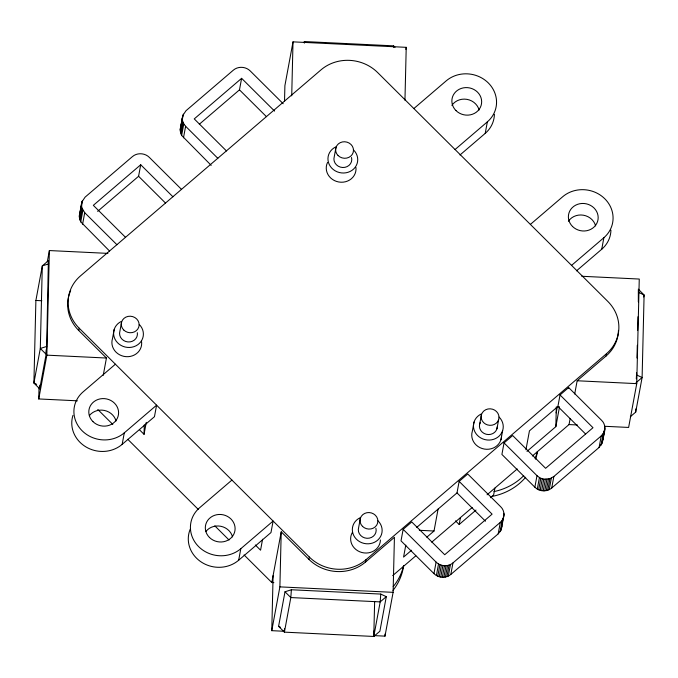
<?xml version="1.0" encoding="UTF-8"?>
<svg xmlns="http://www.w3.org/2000/svg" width="678" height="678" viewBox="0 0 678 678"><rect width="100%" height="100%" fill="white"/><g stroke="black" fill="none" stroke-linecap="round" stroke-linejoin="round"><path stroke-width="1.02" d="M35.892 300.464L33.9 383.045L39.722 388.841L46.138 354.263L46.697 346.45L48.384 260.674L42.299 265.895L35.892 300.464L41.85 300.752M77.419 400.817L38.739 398.952L39.019 387.308M39.816 385.163L39.722 388.841L39.578 387.24M46.248 349.67L46.138 354.263L40.307 348.467L42.299 265.895L48.68 263.878M38.739 398.952L46.858 355.153L49.375 250.555L107.912 253.386M139.566 429.869L144.05 434.327L144.27 424.911M284.099 631.269L271.776 630.667L273.098 575.622M284.514 101.539L284.896 85.657L293.015 41.858L406.224 47.333L404.952 100.259M271.776 630.667L279.887 586.877L281.217 531.823L308.888 559.342A40.138 36.917 10.5 0 0 365.493 562.07L394.426 537.29L393.104 592.343L384.985 636.142L374.714 635.642M291.718 95.852L293.015 41.858M291.379 589.758L290.82 597.564L284.413 632.142L278.59 626.345L284.997 591.775L291.379 589.758L380.756 594.072L386.291 596.665L379.883 631.243L373.79 636.456L284.413 632.142L284.497 628.472M380.756 594.072L380.197 601.886L373.79 636.456L374.637 601.394M384.985 636.142L385.036 634.023M526.992 451.37L555.841 426.657L556.316 406.893M636.303 378.849L636.634 372.824M636.989 358.001L637.295 345.297M637.651 330.474L637.981 316.711M638.337 301.888L638.345 289.964M630.37 416.673L635.701 412.105L635.778 408.936M604.581 426.284L628.625 427.445L636.744 383.646L639.261 279.048L581.766 276.268M109.556 251.046L80.75 221.867L79.284 216.282L81.894 201.925L85.097 197.137L132.473 156.559C137.253 152.457 144.931 152.948 149.329 157.372L181.535 189.399M81.555 203.324L81.758 207.629L84.725 212.714L116.93 244.733M211.197 165.364L181.645 135.439L180.187 129.854L182.797 115.497L186.001 110.717L233.376 70.131C238.148 66.029 245.826 66.52 250.224 70.944L283.184 103.717M180.187 129.854L182.797 115.497M501.873 526.247L500.864 530.416L498.194 533.866L450.819 574.444C446.048 578.546 438.369 578.054 433.971 573.63L401.012 540.858L403.147 529.34L411.758 521.958L444.717 554.731L492.092 514.144L459.142 481.372L467.752 473.998L500.711 506.771C505.127 510.848 505.085 518.526 500.33 522.34L452.955 562.918C448.183 567.02 440.505 566.528 436.107 562.104L403.147 529.34M604.912 428.293L602.301 442.649L599.098 447.438L551.714 488.016C546.943 492.118 539.264 491.626 534.866 487.202L501.906 454.438L504.042 442.912L512.661 435.53L545.612 468.303L592.996 427.716L560.036 394.952L568.647 387.57L601.606 420.343C607.963 426.343 603.157 435.598 602.301 442.649M47.299 261.759L49.375 250.555M79.284 216.282L81.894 201.925M79.351 217.723L82.428 200.586M79.623 219.155L81.758 207.629M80.089 220.536L82.224 209.01M80.75 221.867L82.886 210.341M82.589 224.24L84.725 212.714M103.234 375.349L106.438 358.035L78.767 330.517L79.199 328.211A40.138 36.917 10.5 0 1 80.453 275.912L321.05 69.826A40.138 36.917 10.5 0 1 377.654 72.563L607.776 301.379A40.138 36.917 10.5 0 1 606.513 353.679L606.09 355.984L577.156 380.765L574.707 394.011M97.624 211.358L138.583 176.28L140.719 164.754L172.924 196.773M114.192 329.44L112.48 338.661A14.941 13.738 10.5 0 0 125.964 356.653A14.941 13.738 10.5 0 0 141.456 340.932M121.616 321.923L119.913 331.144A8.967 8.246 10.5 0 0 127.905 341.932A8.967 8.246 10.5 0 0 137.329 332.686M181.729 122.803L183.331 114.158M122.159 444.37L124.294 432.844L156.593 405.173L154.457 416.699L122.159 444.37A29.874 27.484 10.5 0 1 86.089 447.005A29.874 27.484 10.5 0 1 72.953 415.377M180.246 131.295L182.323 118.328M180.518 132.727L182.653 121.201L182.39 119.769M180.992 134.117L183.128 122.591L182.653 121.201M181.645 135.439L183.78 123.913L183.128 122.591M183.484 137.812L185.619 126.286L183.78 123.913M144.05 434.327L146.262 422.386M199.324 124.243L239.478 89.852L241.614 78.326L274.573 111.09M238.673 560.231L240.809 548.705L273.115 521.035L270.98 532.561L238.673 560.231A29.874 27.484 10.5 0 1 201.671 562.291A29.874 27.484 10.5 0 1 190.171 529.306M262.589 539.239L260.564 550.189L255.335 544.985M335.966 147.465L334.262 156.686A8.967 8.246 10.5 0 0 342.644 167.5A8.967 8.246 10.5 0 0 351.526 157.516M273.87 582.631L271.819 582.538L281.217 531.823M308.888 559.342L309.312 557.036L79.199 328.211M405.851 49.367L406.224 47.333M360.365 518.263L358.654 527.484A8.967 8.246 10.5 0 0 367.035 538.298A8.967 8.246 10.5 0 0 375.917 528.315M365.493 562.07L365.925 559.765L606.513 353.679M373.925 630.955L373.79 636.456M405.783 545.146L403.563 557.096L411.58 550.231M460.006 154.974L485.219 133.38L487.355 121.854A29.874 27.484 10.5 0 0 488.296 82.928A29.874 27.484 10.5 0 0 446.166 80.894L413.86 108.556M426.809 537.188L434.022 531.01L438.081 509.11M433.971 573.63L436.107 562.104M436.395 575.503L438.53 563.977M437.776 576.207L439.912 564.681M439.242 576.741L441.378 565.215M440.759 577.097L442.895 565.571M416.741 527.391L457.006 492.898L459.142 481.372M442.319 577.266L444.454 565.74M443.878 577.241L446.014 565.715M474.049 422.038L472.337 431.259A14.941 13.738 10.5 0 0 484.363 449.065A14.941 13.738 10.5 0 0 501.534 436.234M445.412 577.037L447.548 565.511M446.895 576.647L449.031 565.121M448.311 576.08L450.446 564.554M455.523 520.874L459.167 524.501L460.447 517.585M450.819 574.444L452.955 562.918M479.77 423.742L481.473 414.521M496.932 428.852L498.644 419.631A8.967 8.246 10.5 0 0 487.94 408.987A8.967 8.246 10.5 0 0 483.6 422.606A8.967 8.246 10.5 0 0 498.644 419.631M500.94 439.768L502.652 430.555M494.906 488.067L493.618 494.982L490.414 497.728M498.194 533.866L500.33 522.34M500.144 531.671L502.279 520.153M501.983 523.84L502.339 521.924M502.695 520.001L503.051 518.085M503.407 516.161L503.94 513.28M500.864 530.416L503 518.89M501.398 529.077L504.008 514.721M525.942 449.76L529.442 430.852L557.901 406.478L560.036 394.952M534.866 487.202L537.001 475.676L504.042 442.912M537.29 489.075L539.425 477.549L537.001 475.676M538.671 489.779L540.807 478.253L539.425 477.549M540.137 490.313L542.273 478.787L540.807 478.253M541.663 490.669L543.798 479.143L549.934 478.693L553.858 476.49L601.233 435.912L603.903 432.462L604.776 429.725M556.172 412.894L557.282 406.927M543.214 490.838L545.349 479.312M555.841 426.657L559.528 406.749M544.773 490.821L546.909 479.295M546.307 490.609L548.443 479.083M547.799 490.219L549.934 478.693M549.205 489.652L551.341 478.126M568.545 388.147L568.647 387.57M551.714 488.016L553.858 476.49M532.374 455.972L569.037 424.564L570.173 418.453M576.529 270.836L601.742 249.233L603.878 237.715A29.874 27.484 10.5 0 0 604.81 198.781A29.874 27.484 10.5 0 0 562.681 196.747L530.374 224.418M599.098 447.438L601.233 435.912M601.047 445.251L603.183 433.725M603.064 436.454L603.42 434.539M603.776 432.615L604.132 430.691M604.488 428.776L604.844 426.852M601.767 443.988L603.903 432.462M643.727 296.989L644.1 294.955L638.278 289.159M635.701 412.105L642.108 377.536L644.1 294.955L638.566 292.362M79.419 214.85L80.292 212.112M180.323 128.422L180.662 127.023M140.719 164.754L93.335 205.332L125.549 237.359M241.614 78.326L194.239 118.904L226.444 150.931M115.396 364.213L83.097 391.884A29.874 27.484 10.5 0 0 82.157 430.81A29.874 27.484 10.5 0 0 124.294 432.844M455.057 149.524L487.355 121.854M231.918 480.075L199.612 507.746A29.874 27.484 10.5 0 0 198.679 546.671A29.874 27.484 10.5 0 0 240.809 548.705M571.571 265.378L603.878 237.715M392.689 575.622L415.809 555.824M431.75 542.163L472.193 507.517M487.075 494.779L517.221 468.947M459.167 524.501L475.99 510.085M386.291 596.665L380.197 601.886L290.82 597.564L284.997 591.775M636.023 382.748L642.108 377.536L636.583 374.942M46.697 346.45L40.307 348.467L33.9 383.045L36.663 384.341M395.045 47.307L393.587 45.858L304.21 41.544L304.363 43.138M46.858 355.153L106.438 358.035M577.156 380.765L636.744 383.646M569.037 424.564L577.402 424.97M419.343 530.298L434.022 531.01M279.887 586.877L393.104 592.343M542.273 478.787L543.798 479.143M278.59 626.345L280.429 627.209M239.478 89.852L266.437 116.658M557.901 406.478L585.614 434.03M185.619 126.286L217.833 158.313M138.583 176.28L165.542 203.086M457.006 492.898L485.465 521.204M97.793 409.495L112.794 424.411M127.795 439.327L198.307 509.441M214.807 525.848L229.062 540.019M244.063 554.935L271.819 582.538M393.587 45.858L393.732 47.46M284.268 630.54L284.413 632.142M602.708 438.378L602.776 439.819M499.118 417.072A14.941 13.738 10.5 0 1 497.669 437.302A14.941 13.738 10.5 0 1 475.956 433.598A14.941 13.738 10.5 0 1 481.185 414.012M355.958 167.508A14.941 13.738 10.5 0 1 338.72 181.984A14.941 13.738 10.5 0 1 327.559 162.415M353.704 150.118A14.941 13.738 10.5 0 1 352.051 170.322A14.941 13.738 10.5 0 1 330.372 166.432A14.941 13.738 10.5 0 1 335.805 146.906M380.426 539.976A14.941 13.738 10.5 0 1 361.823 552.494A14.941 13.738 10.5 0 1 352.314 532.518M378.002 520.814A14.941 13.738 10.5 0 1 376.561 541.044A14.941 13.738 10.5 0 1 354.84 537.34A14.941 13.738 10.5 0 1 360.077 517.755M139.261 324.474A14.941 13.738 10.5 0 1 137.812 344.704A14.941 13.738 10.5 0 1 116.099 341A14.941 13.738 10.5 0 1 121.328 321.423M365.925 559.765A40.138 36.917 10.5 0 1 309.312 557.036M618.446 330.398A40.138 36.917 10.5 0 1 606.09 355.984M78.767 330.517A40.138 36.917 10.5 0 1 70.656 290.676M610.937 230.198A29.874 27.484 10.5 0 1 601.742 249.233M568.41 221.248A14.941 13.738 10.5 0 1 583.411 215.206A14.941 13.738 10.5 0 1 595.615 225.884M89.352 415.648A14.941 13.738 10.5 0 1 104.31 410.427A14.941 13.738 10.5 0 1 116.031 421.021M205.875 531.51A14.941 13.738 10.5 0 1 220.825 526.289A14.941 13.738 10.5 0 1 232.554 536.883M494.415 114.336A29.874 27.484 10.5 0 1 485.219 133.38M451.887 105.395A14.941 13.738 10.5 0 1 466.896 99.344A14.941 13.738 10.5 0 1 479.1 110.031M497.288 426.725A8.967 8.246 10.5 0 1 486.219 434.259A8.967 8.246 10.5 0 1 480.338 422.411M537.298 452.243A59.749 54.96 10.5 0 1 535.637 459.209M525.653 477.253A59.749 54.96 10.5 0 1 491.075 496.593M403.563 566.088A59.749 54.96 10.5 0 1 392.986 590.445M403.647 565.537A59.749 54.96 10.5 0 1 393.189 586.656M537.332 451.633A59.749 54.96 10.5 0 1 535.095 458.498M523.73 475.668A59.749 54.96 10.5 0 1 493.957 491.592M362.484 526.348A8.967 8.246 10.5 0 0 377.527 523.374A8.967 8.246 10.5 0 0 366.823 512.729A8.967 8.246 10.5 0 0 362.484 526.348M123.743 330.008A8.967 8.246 10.5 0 0 138.787 327.033A8.967 8.246 10.5 0 0 128.083 316.389A8.967 8.246 10.5 0 0 123.743 330.008M338.093 155.55A8.967 8.246 10.5 0 0 353.136 152.575A8.967 8.246 10.5 0 0 342.432 141.931A8.967 8.246 10.5 0 0 338.093 155.55M455.989 110.59A14.941 13.738 10.5 0 0 481.066 105.624A14.941 13.738 10.5 0 0 463.227 87.894A14.941 13.738 10.5 0 0 455.989 110.59M209.443 537.442A14.941 13.738 10.5 0 0 234.512 532.484A14.941 13.738 10.5 0 0 216.68 514.746A14.941 13.738 10.5 0 0 209.443 537.442M92.928 421.589A14.941 13.738 10.5 0 0 117.997 416.623A14.941 13.738 10.5 0 0 100.158 398.884A14.941 13.738 10.5 0 0 92.928 421.589M572.512 226.452A14.941 13.738 10.5 0 0 597.581 221.486A14.941 13.738 10.5 0 0 579.741 203.747A14.941 13.738 10.5 0 0 572.512 226.452"/></g></svg>
